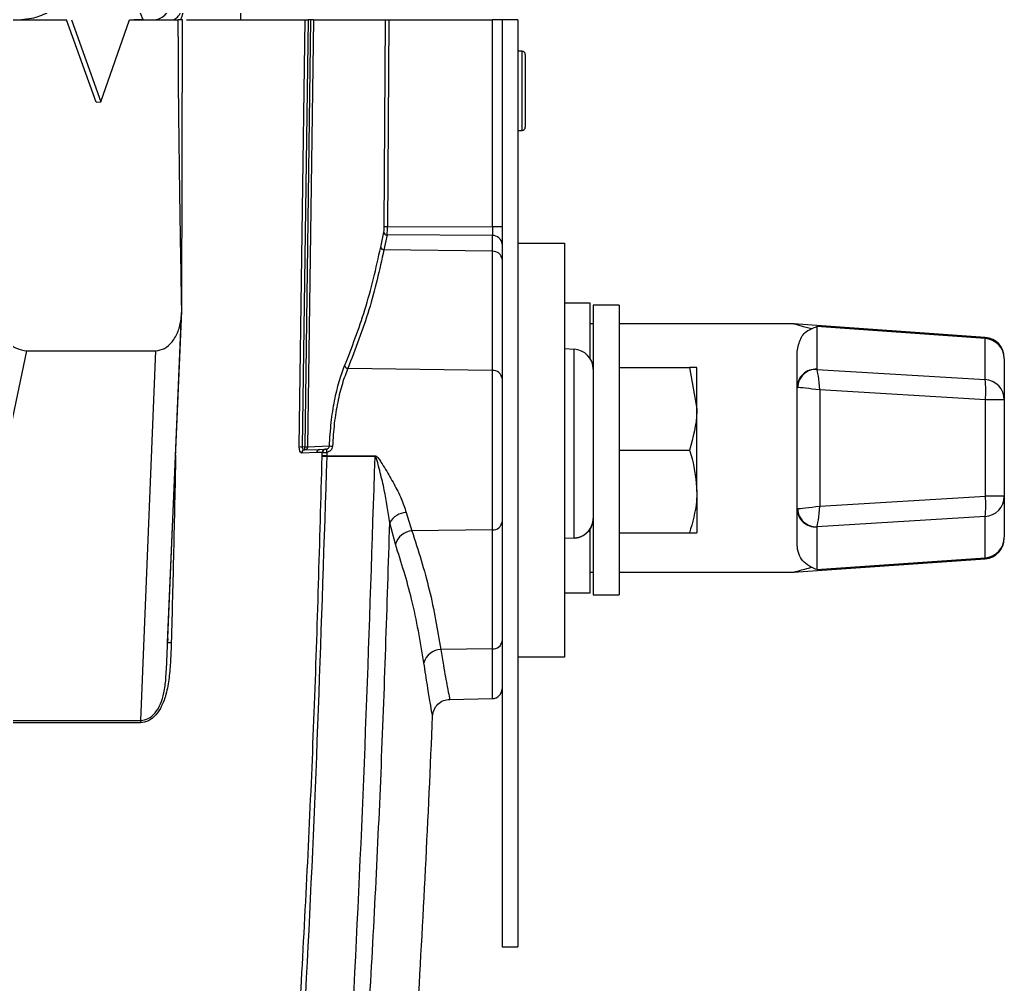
# Model space of a CAD drawing. Extents: x 7 to 113, y 1 to 87.
# Drawn here: x 51.252 to 54.224, y 7.975 to 10.888 of the extents above; entities that cross this region are included whole.
import ezdxf

# ---------------------------------------------------------------- set-up
doc = ezdxf.new("R2010")
doc.units = 0
doc.header["$MEASUREMENT"] = 0
doc.layers.add('OBJECT', color=7, linetype='CONTINUOUS')

msp = doc.modelspace()

# ---------------------------------------------------------------- linework, layer by layer
at = {"layer": 'OBJECT'}
for p, q in [((51.9183, 10.9152), (51.9183, 10.8882)), ((51.2078, 10.8882), (51.3936, 10.8882)), ((51.4828, 10.6393), (51.3936, 10.8882)), ((51.4082, 10.8882), (51.4969, 10.6405)), ((51.4969, 10.6405), (51.5834, 10.8882)), ((51.5839, 10.8882), (51.7309, 10.8882)), ((51.6241, 10.8882), (51.5972, 10.8882)), ((51.7413, 10.0082), (51.7439, 10.8882)), ((51.7559, 10.8882), (52.1142, 10.8882)), ((52.0962, 9.5987), (52.1142, 10.8882)), ((52.1231, 10.8882), (52.1052, 9.5984)), ((52.1304, 10.8882), (52.1125, 9.5987)), ((52.1393, 10.8882), (52.1214, 9.5984)), ((52.1304, 10.8882), (52.1231, 10.8882)), ((52.1393, 10.8882), (52.3567, 10.8882)), ((52.3528, 10.2641), (52.3567, 10.8882)), ((52.3663, 10.8882), (52.3625, 10.2639)), ((52.3663, 10.8882), (52.6791, 10.8882)), ((52.6791, 10.2624), (52.6791, 10.8882)), ((52.7083, 10.8882), (52.6791, 10.8882)), ((52.7083, 10.8882), (52.7083, 8.0882)), ((52.7563, 10.8882), (52.7083, 10.8882)), ((52.7563, 10.8882), (52.7563, 8.0882)), ((52.7685, 10.7932), (52.7563, 10.7934)), ((52.7685, 10.6732), (52.7685, 10.7932)), ((52.7783, 10.7832), (52.7783, 10.5633)), ((52.7685, 10.5533), (52.7685, 10.6732)), ((51.4828, 10.6393), (51.4969, 10.6405)), ((52.7563, 10.5531), (52.7685, 10.5533)), ((52.3625, 10.2639), (52.6791, 10.2624)), ((52.7083, 10.2624), (52.6791, 10.2624)), ((52.3421, 10.2013), (52.3514, 10.2469)), ((52.3612, 10.2382), (52.3518, 10.1932)), ((52.6788, 10.2365), (52.3612, 10.2382)), ((52.6788, 10.2365), (52.6788, 10.1886)), ((52.7563, 10.2132), (52.8963, 10.2132)), ((52.8963, 10.2132), (52.8963, 8.9632)), ((52.6788, 10.1886), (52.3518, 10.1932)), ((52.6788, 10.1886), (52.6788, 9.8286)), ((52.9743, 10.032), (52.8963, 10.032)), ((52.9743, 10.0309), (52.9743, 10.032)), ((52.9743, 9.8643), (52.9743, 10.0309)), ((53.0613, 10.0257), (52.9833, 10.0257)), ((52.9833, 10.0257), (52.9833, 9.1507)), ((53.0613, 10.0257), (53.0613, 9.1507)), ((51.6951, 8.9255), (51.7408, 10)), ((51.6988, 9.007), (51.7413, 10.0082)), ((52.9833, 9.9695), (52.9743, 9.9695)), ((53.5895, 9.9695), (53.0613, 9.9695)), ((54.1662, 9.9288), (53.5879, 9.9695)), ((54.1662, 9.9256), (53.6582, 9.9613)), ((53.6582, 9.9613), (53.6582, 9.8324)), ((54.1662, 9.8015), (54.1662, 9.9256)), ((51.0385, 8.7717), (51.2741, 9.8882)), ((51.2741, 9.8882), (51.663, 9.8882)), ((51.6178, 8.7717), (51.663, 9.8882)), ((52.9254, 9.8926), (52.8963, 9.8937)), ((52.9254, 9.3231), (52.9254, 9.8926)), ((53.5993, 9.7779), (53.5993, 9.8856)), ((53.0613, 9.8382), (53.274, 9.8382)), ((53.274, 9.8382), (53.2963, 9.7132)), ((53.2963, 9.7132), (53.2963, 9.8382)), ((54.2243, 9.8636), (54.2243, 9.8664)), ((54.2243, 9.8636), (54.2243, 9.7396)), ((52.6788, 9.8286), (52.2425, 9.8347)), ((52.6788, 9.8286), (52.6788, 9.3478)), ((53.6583, 9.8322), (54.1662, 9.8015)), ((53.5993, 9.411), (53.5993, 9.7779)), ((53.6673, 9.7698), (53.6673, 9.4191)), ((54.1673, 9.7396), (53.6673, 9.7698)), ((54.1673, 9.4494), (54.1673, 9.7396)), ((54.2243, 9.7396), (54.1673, 9.7396)), ((54.2243, 9.7396), (54.2243, 9.4494)), ((53.2963, 9.4632), (53.2963, 9.7132)), ((52.1214, 9.5984), (52.1871, 9.6007)), ((52.1038, 9.579), (52.1036, 9.579)), ((52.1488, 9.5806), (52.1038, 9.579)), ((52.1052, 9.5984), (52.1125, 9.5987)), ((52.1126, 9.5887), (52.1578, 9.5903)), ((52.1653, 9.5811), (52.1488, 9.5806)), ((52.1578, 9.5903), (52.1745, 9.5909)), ((52.1651, 9.5706), (52.1653, 9.5811)), ((52.1651, 9.569), (52.1651, 9.5706)), ((52.1653, 9.5811), (52.1665, 9.5812)), ((52.1745, 9.5909), (52.1748, 9.5909)), ((52.179, 9.5688), (52.1791, 9.571)), ((52.1792, 9.5815), (52.1791, 9.571)), ((52.1791, 9.571), (52.325, 9.5711)), ((53.0613, 9.5882), (53.274, 9.5882)), ((52.325, 9.5689), (52.179, 9.5688)), ((53.2963, 9.4632), (53.2963, 9.3382)), ((53.6673, 9.4191), (54.1673, 9.4494)), ((54.2243, 9.4494), (54.1673, 9.4494)), ((54.2243, 9.4494), (54.2243, 9.3253)), ((52.4186, 9.3999), (52.4361, 9.3444)), ((53.5993, 9.3033), (53.5993, 9.411)), ((52.3865, 9.3041), (52.3693, 9.369)), ((54.1662, 9.3874), (53.6583, 9.3567)), ((54.1662, 9.2634), (54.1662, 9.3874)), ((52.6788, 9.3478), (52.4361, 9.3444)), ((52.6788, 9.3478), (52.6788, 8.9878)), ((52.9743, 9.157), (52.9743, 9.349)), ((53.0613, 9.3382), (53.274, 9.3382)), ((53.274, 9.3382), (53.2963, 9.3382)), ((53.6582, 9.3565), (53.6582, 9.2276)), ((52.8963, 9.3221), (52.9254, 9.3231)), ((52.9254, 9.3218), (52.8963, 9.3208)), ((54.2243, 9.3225), (54.2243, 9.3253)), ((53.5879, 9.2195), (54.1662, 9.2602)), ((53.6582, 9.2276), (54.1662, 9.2634)), ((52.9743, 9.2195), (52.9833, 9.2195)), ((53.0613, 9.2195), (53.5895, 9.2195)), ((52.8963, 9.157), (52.9743, 9.157)), ((52.9833, 9.1507), (53.0613, 9.1507)), ((51.6991, 9.0192), (51.6988, 9.007)), ((51.6988, 9.0069), (51.7, 9.0072)), ((52.6788, 8.9878), (52.5235, 8.9856)), ((52.6788, 8.9878), (52.6788, 8.8377)), ((52.8963, 8.9632), (52.7563, 8.9632)), ((52.5502, 8.8355), (52.6788, 8.8377)), ((52.7083, 8.0882), (52.7563, 8.0882))]:
    msp.add_line(p, q, dxfattribs=at)
at = {"layer": 'OBJECT', "flags": 128}
for points in [[(54.1662, 9.9288), (54.1662, 9.9284), (54.1662, 9.9256)], [(54.1662, 9.2634), (54.1662, 9.2605), (54.1662, 9.2602)]]:
    msp.add_lwpolyline(points, dxfattribs=at)
at = {"layer": 'OBJECT'}
for centre, radius, start, end in [((51.6518, 10.9441), 0.0568, 280.1324, 6.1768), ((52.7683, 10.7832), 0.01, 0, 89), ((52.7683, 10.5633), 0.01, 271, 0), ((52.4747, 19.4472), 9.184, 269.23966, 269.30001), ((52.3614, 10.2482), 0.01, 187.5429, 268.8676), ((52.6803, 10.2084), 0.0281, 4.3938, 92.9764), ((52.352, 10.2033), 0.0101, 191.1927, 269.0174), ((52.6811, 10.1613), 0.0274, 6.9119, 94.791), ((54.1618, 9.8664), 0.0625, 0, 85.3404), ((54.1621, 9.8634), 0.0623, 0.1685, 86.2003), ((52.9233, 9.8327), 0.06, 0, 88), ((52.2439, 9.8458), 0.0112, 194.9239, 262.9659), ((52.6811, 9.8013), 0.0274, 6.9118, 94.7911), ((53.6542, 9.7777), 0.0549, 85.8342, 179.7972), ((53.6564, 9.7764), 0.0558, 88.073, 178.7013), ((53.9371, 9.7665), 0.2317, 353.3232, 8.6886), ((54.1621, 9.7394), 0.0623, 0.1685, 86.2003), ((52.1996, 9.7151), 0.115, 263.7486, 268.3927), ((52.2413, 14.5219), 4.9253, 268.312, 268.4157), ((52.1133, 9.579), 0.00976, 94.9413, 180.0123), ((52.1134, 9.5791), 0.00963, 94.8834, 180.831), ((52.0349, 9.5936), 0.0778, 356.3853, 3.7493), ((52.1585, 9.5806), 0.00968, 93.6299, 180.4268), ((52.176, 9.4492), 0.1219, 88.5459, 95.106), ((52.175, 9.5812), 0.00971, 93.4806, 180.267), ((52.1758, 9.5816), 0.00929, 96.2511, 182.924), ((52.3831, 9.6225), 0.208, 188.6789, 191.3627), ((54.0054, 9.57), 1.6804, 179.9629, 180.0371), ((52.166, 9.0862), 0.4828, 88.452, 90.1066), ((53.9371, 9.4224), 0.2317, 351.3114, 6.6768), ((54.1621, 9.4495), 0.0623, 273.7997, 359.8315), ((52.4225, 9.3389), 0.0611, 93.5923, 150.4436), ((53.6542, 9.4112), 0.0549, 180.2029, 274.1658), ((53.6564, 9.4125), 0.0558, 181.2987, 271.927), ((52.6811, 9.3751), 0.0274, 265.2089, 353.0882), ((52.4416, 9.2869), 0.0578, 95.5325, 162.7297), ((52.9113, 9.3224), 0.0141, 357.3809, 2.6191), ((54.1621, 9.3255), 0.0623, 273.7997, 359.8315), ((54.1618, 9.3225), 0.0625, 274.4673, 0), ((52.6811, 9.0151), 0.0274, 265.209, 353.0881), ((52.5235, 8.9331), 0.0525, 89.9346, 166.1919), ((52.6783, 8.8677), 0.03, 271, 0), ((1.8823, 10.8882), 50.66, 356.57471, 357.62076)]:
    msp.add_arc(centre, radius, start, end, dxfattribs=at)
for centre, major_axis, ratio, start_param, end_param in [((53.6657, 9.8319), (0.0075, -0.00053), 0.113367, 3.149676, 3.355799), ((53.6618, 9.7698), (-0.0042, 0.0629), 0.086265, 4.70661, 6.158549), ((53.6618, 9.7774), (0.0625, -0.0005), 0.013671, 3.141708, 3.347832), ((53.6618, 9.7698), (0.0625, -0.0079), 0.010931, 1.484918, 2.936857), ((53.6618, 9.4116), (0.0625, 0.0005), 0.013671, 2.935354, 3.141477), ((53.6618, 9.4191), (0.0625, 0.0079), 0.010931, 3.346328, 4.798268), ((53.6618, 9.4191), (0.0042, 0.0629), 0.086265, 3.266229, 4.718168), ((53.6657, 9.3571), (0.0075, 0.00053), 0.113367, 2.927386, 3.13351)]:
    msp.add_ellipse(centre, major_axis=major_axis, ratio=ratio, start_param=start_param, end_param=end_param, dxfattribs=at)
for points, knots in [([(51.3744, 10.9502), (51.3706, 10.9433), (51.3614, 10.9265), (51.3314, 10.9051), (51.2949, 10.8911), (51.2676, 10.889), (51.2572, 10.8882)], [0, 0, 0, 0, 0.1739661, 0.4199742, 0.7789256, 1, 1, 1, 1]), ([(51.601, 10.9502), (51.6034, 10.9433), (51.6093, 10.9265), (51.617, 10.9051), (51.6225, 10.8911), (51.6237, 10.889), (51.6241, 10.8882)], [0, 0, 0, 0, 0.173965, 0.419974, 0.778927, 1, 1, 1, 1]), ([(51.7174, 10.8882), (51.7202, 10.8897), (51.7266, 10.8933), (51.7341, 10.9032), (51.7399, 10.9134), (51.742, 10.9221), (51.7427, 10.925)], [0, 0, 0, 0, 0.290991, 0.68416, 0.898056, 1, 1, 1, 1]), ([(51.7456, 10.9152), (51.7439, 10.907), (51.7417, 10.8962), (51.738, 10.8897), (51.7371, 10.8882)], [0, 0, 0, 0, 0.762462, 1, 1, 1, 1]), ([(51.7413, 10.0082), (51.7403, 10.0686), (51.7384, 10.1873), (51.7356, 10.3658), (51.7331, 10.5438), (51.7313, 10.7184), (51.731, 10.8333), (51.7309, 10.8882)], [0, 0, 0, 0, 0.206023, 0.404822, 0.608638, 0.812834, 1, 1, 1, 1]), ([(51.7439, 10.8882), (51.744, 10.8882), (51.7442, 10.8882), (51.7378, 10.8882), (51.7323, 10.8882), (51.7309, 10.8882)], [0, 0, 0, 0, 0.425025, 0.850048, 1, 1, 1, 1]), ([(52.1142, 10.8882), (52.1144, 10.8882), (52.1149, 10.8882), (52.1159, 10.8882), (52.1171, 10.8882), (52.1185, 10.8882), (52.12, 10.8882), (52.1215, 10.8882), (52.1226, 10.8882), (52.1231, 10.8882)], [0, 0, 0, 0, 0.1443771, 0.288714, 0.433066, 0.5774136, 0.7217669, 0.8591023, 1, 1, 1, 1]), ([(52.1393, 10.8882), (52.1391, 10.8882), (52.1387, 10.8882), (52.1377, 10.8882), (52.1365, 10.8882), (52.1351, 10.8882), (52.1336, 10.8882), (52.132, 10.8882), (52.131, 10.8882), (52.1304, 10.8882)], [0, 0, 0, 0, 0.14386, 0.287723, 0.431551, 0.57538, 0.719226, 0.857748, 1, 1, 1, 1]), ([(52.3567, 10.8882), (52.3569, 10.8882), (52.3572, 10.8882), (52.3584, 10.8882), (52.3595, 10.8882), (52.3608, 10.8882), (52.3622, 10.8882), (52.364, 10.8882), (52.3655, 10.8882), (52.3663, 10.8882)], [0, 0, 0, 0, 0.235209, 0.351551, 0.467887, 0.584217, 0.700551, 0.816896, 1, 1, 1, 1]), ([(52.3514, 10.2469), (52.3516, 10.2479), (52.352, 10.2498), (52.3524, 10.2541), (52.3527, 10.2589), (52.3527, 10.2623), (52.3528, 10.2641)], [0, 0, 0, 0, 0.248709, 0.500162, 0.750977, 1, 1, 1, 1]), ([(52.3612, 10.2382), (52.3613, 10.2396), (52.3617, 10.2426), (52.3621, 10.2489), (52.3623, 10.2562), (52.3624, 10.2613), (52.3625, 10.2639)], [0, 0, 0, 0, 0.249779, 0.499583, 0.749654, 1, 1, 1, 1]), ([(52.6791, 10.2624), (52.6791, 10.2598), (52.6791, 10.2546), (52.6791, 10.2473), (52.679, 10.241), (52.6789, 10.238), (52.6788, 10.2365)], [0, 0, 0, 0, 0.2493403, 0.4997058, 0.7496603, 1, 1, 1, 1]), ([(52.2331, 9.8429), (52.2548, 9.899), (52.3006, 10.0173), (52.3278, 10.1379), (52.3421, 10.2013)], [0, 0, 0, 0, 0.4742798, 1, 1, 1, 1]), ([(52.3518, 10.1932), (52.3382, 10.1327), (52.3111, 10.012), (52.2653, 9.8937), (52.2425, 9.8347)], [0, 0, 0, 0, 0.501523, 1, 1, 1, 1]), ([(51.1827, 10.0082), (51.1827, 10.0044), (51.1828, 9.9945), (51.1857, 9.9726), (51.195, 9.9428), (51.2152, 9.9136), (51.2427, 9.8928), (51.2634, 9.8898), (51.2741, 9.8882)], [0, 0, 0, 0, 0.061294, 0.157977, 0.353026, 0.568966, 0.7756, 1, 1, 1, 1]), ([(51.663, 9.8882), (51.6719, 9.8897), (51.6896, 9.8927), (51.7134, 9.9139), (51.7309, 9.9451), (51.7397, 9.9788), (51.7408, 10), (51.7413, 10.0082)], [0, 0, 0, 0, 0.217935, 0.435232, 0.661573, 0.868603, 1, 1, 1, 1]), ([(53.642, 9.9545), (53.6312, 9.9575), (53.6146, 9.962), (53.5969, 9.9669), (53.5875, 9.9696), (53.589, 9.9692), (53.5895, 9.969)], [0, 0, 0, 0, 0.3804126, 0.5856168, 0.892028, 1, 1, 1, 1]), ([(53.642, 9.9545), (53.6473, 9.9572), (53.6527, 9.9598), (53.6581, 9.9613), (53.6582, 9.9613)], [0, 0, 0, 0, 0.98272, 1, 1, 1, 1]), ([(53.5993, 9.8856), (53.6019, 9.8995), (53.6072, 9.9278), (53.6246, 9.9467), (53.64, 9.9536), (53.642, 9.9545)], [0, 0, 0, 0, 0.454626, 0.927986, 1, 1, 1, 1]), ([(52.1871, 9.6007), (52.1886, 9.6247), (52.1915, 9.6724), (52.2022, 9.7386), (52.2162, 9.7977), (52.2274, 9.8279), (52.2331, 9.8429)], [0, 0, 0, 0, 0.2512016, 0.5002766, 0.7505016, 1, 1, 1, 1]), ([(53.2963, 9.8382), (53.2963, 9.8382), (53.296, 9.8382), (53.2846, 9.8382), (53.274, 9.8382)], [0, 0, 0, 0, 0.070214, 1, 1, 1, 1]), ([(52.2425, 9.8347), (52.2369, 9.8202), (52.2256, 9.791), (52.2116, 9.7338), (52.2008, 9.6696), (52.1979, 9.6233), (52.1964, 9.6001)], [0, 0, 0, 0, 0.2496846, 0.4999809, 0.7489812, 1, 1, 1, 1]), ([(53.2963, 9.7132), (53.2963, 9.7103), (53.296, 9.668), (53.2846, 9.6267), (53.274, 9.5882)], [0, 0, 0, 0, 0.070214, 1, 1, 1, 1]), ([(52.1775, 9.5911), (52.1788, 9.5914), (52.1812, 9.5921), (52.1842, 9.5943), (52.1865, 9.5972), (52.1869, 9.5996), (52.1871, 9.6007)], [0, 0, 0, 0, 0.263892, 0.519208, 0.764227, 1, 1, 1, 1]), ([(51.7228, 9.573), (51.7209, 9.4762), (51.7171, 9.2877), (51.7121, 9.0993), (51.7097, 9.0076)], [0, 0, 0, 0, 0.5137368, 1, 1, 1, 1]), ([(52.1036, 9.579), (52.1026, 9.5793), (52.1006, 9.5799), (52.0985, 9.5835), (52.0973, 9.5875), (52.0966, 9.5909), (52.0962, 9.5947), (52.0962, 9.5974), (52.0962, 9.5987)], [0, 0, 0, 0, 0.250461, 0.499095, 0.623969, 0.749217, 0.874879, 1, 1, 1, 1]), ([(52.1052, 9.5984), (52.1051, 9.5978), (52.1051, 9.5964), (52.1055, 9.5944), (52.1062, 9.5925), (52.1075, 9.5907), (52.1096, 9.5891), (52.1114, 9.5889), (52.1125, 9.5887)], [0, 0, 0, 0, 0.115863, 0.235626, 0.362968, 0.500968, 0.715692, 1, 1, 1, 1]), ([(52.1125, 9.5987), (52.1134, 9.5987), (52.1153, 9.5986), (52.1179, 9.5986), (52.1201, 9.5985), (52.121, 9.5985), (52.1214, 9.5984)], [0, 0, 0, 0, 0.250007, 0.500033, 0.750052, 1, 1, 1, 1]), ([(52.1125, 9.5887), (52.1125, 9.5887), (52.1126, 9.5887), (52.1126, 9.5887), (52.1126, 9.5887)], [0, 0, 0, 0, 0.505478, 1, 1, 1, 1]), ([(52.1214, 9.5984), (52.1213, 9.5976), (52.1212, 9.5961), (52.1203, 9.5938), (52.1187, 9.5913), (52.1161, 9.5894), (52.1139, 9.5888), (52.1128, 9.5887), (52.1126, 9.5887)], [0, 0, 0, 0, 0.165751, 0.304542, 0.500524, 0.75897, 0.963227, 1, 1, 1, 1]), ([(52.1665, 9.5812), (52.1673, 9.5812), (52.1688, 9.5812), (52.1719, 9.5813), (52.1754, 9.5814), (52.1779, 9.5815), (52.1792, 9.5815)], [0, 0, 0, 0, 0.2526722, 0.5023033, 0.7509138, 1, 1, 1, 1]), ([(52.1748, 9.5909), (52.1752, 9.5909), (52.1757, 9.5909), (52.1767, 9.591), (52.1773, 9.5911), (52.1775, 9.5911)], [0, 0, 0, 0, 0.567945, 0.802836, 1, 1, 1, 1]), ([(52.1964, 9.6001), (52.196, 9.5978), (52.1953, 9.5933), (52.1913, 9.5876), (52.1859, 9.5833), (52.1815, 9.5821), (52.1792, 9.5815)], [0, 0, 0, 0, 0.249806, 0.499823, 0.747006, 1, 1, 1, 1]), ([(52.325, 9.5711), (52.3254, 9.5711), (52.3264, 9.571), (52.3285, 9.5701), (52.3316, 9.5675), (52.3366, 9.5614), (52.3452, 9.5487), (52.3613, 9.5227), (52.3825, 9.4857), (52.4053, 9.4417), (52.4142, 9.4139), (52.4186, 9.3999)], [0, 0, 0, 0, 0.006485, 0.013719, 0.031593, 0.062972, 0.125806, 0.2514, 0.500146, 0.748658, 1, 1, 1, 1]), ([(53.274, 9.5882), (53.2768, 9.5796), (53.2899, 9.5389), (53.2935, 9.4966), (53.2963, 9.4632)], [0, 0, 0, 0, 0.211001, 1, 1, 1, 1]), ([(51.8408, 5.0012), (51.8689, 5.2452), (51.9262, 5.742), (51.9983, 6.5022), (52.0593, 7.2689), (52.1074, 8.0366), (52.144, 8.7993), (52.158, 9.3113), (52.1651, 9.569)], [0, 0, 0, 0, 0.160827, 0.327495, 0.500007, 0.664527, 0.83119, 1, 1, 1, 1]), ([(52.179, 9.5688), (52.1626, 9.0599), (52.1296, 8.0417), (52.0215, 6.5176), (51.9102, 5.5054), (51.8546, 4.9997)], [0, 0, 0, 0, 0.3333562, 0.6669607, 1, 1, 1, 1]), ([(51.9904, 4.9045), (52.0477, 5.4208), (52.1625, 6.4541), (52.274, 8.01), (52.308, 9.0494), (52.325, 9.5689)], [0, 0, 0, 0, 0.333112, 0.666662, 1, 1, 1, 1]), ([(52.3693, 9.369), (52.3645, 9.4019), (52.3572, 9.4517), (52.3428, 9.5114), (52.3351, 9.5417), (52.331, 9.5568), (52.3286, 9.5639), (52.3271, 9.5672), (52.3261, 9.5684), (52.3256, 9.5688), (52.3252, 9.5689), (52.3251, 9.5689), (52.325, 9.5689)], [0, 0, 0, 0, 0.496699, 0.7520312, 0.8811108, 0.944765, 0.975296, 0.9892337, 0.9951733, 0.9976836, 0.9988504, 1, 1, 1, 1]), ([(53.2963, 9.4632), (53.2961, 9.4534), (53.295, 9.4111), (53.2831, 9.3699), (53.274, 9.3382)], [0, 0, 0, 0, 0.231849, 1, 1, 1, 1]), ([(52.0392, 4.899), (52.0671, 5.1382), (52.1238, 5.6249), (52.196, 6.3687), (52.2576, 7.1186), (52.307, 7.8693), (52.3455, 8.6157), (52.3613, 9.1169), (52.3693, 9.369)], [0, 0, 0, 0, 0.1611428, 0.3277987, 0.4999716, 0.6645325, 0.8312073, 1, 1, 1, 1]), ([(52.9254, 9.3231), (52.9283, 9.3233), (52.9379, 9.3241), (52.9538, 9.3299), (52.9701, 9.3431), (52.9807, 9.361), (52.9833, 9.3748), (52.9833, 9.3816), (52.9833, 9.3818)], [0, 0, 0, 0, 0.093063, 0.311107, 0.536525, 0.766297, 0.99553, 1, 1, 1, 1]), ([(52.9833, 9.3818), (52.9833, 9.3816), (52.9833, 9.3805), (52.9832, 9.3778), (52.9826, 9.3709), (52.9794, 9.3583), (52.97, 9.3422), (52.9538, 9.3288), (52.9379, 9.3228), (52.9283, 9.322), (52.9254, 9.3218)], [0, 0, 0, 0, 0.004468, 0.036716, 0.090607, 0.234341, 0.463859, 0.689062, 0.906977, 1, 1, 1, 1]), ([(52.4361, 9.3444), (52.455, 9.2852), (52.4929, 9.1665), (52.5133, 9.046), (52.5235, 8.9856)], [0, 0, 0, 0, 0.498788, 1, 1, 1, 1]), ([(52.4725, 8.9457), (52.4617, 9.0099), (52.4414, 9.1302), (52.404, 9.2488), (52.3865, 9.3041)], [0, 0, 0, 0, 0.5337315, 1, 1, 1, 1]), ([(53.642, 9.2344), (53.6343, 9.2391), (53.6123, 9.2525), (53.6002, 9.2789), (53.5994, 9.3008), (53.5993, 9.3033)], [0, 0, 0, 0, 0.324578, 0.922743, 1, 1, 1, 1]), ([(53.5895, 9.2199), (53.5894, 9.2199), (53.5893, 9.2198), (53.6038, 9.224), (53.6241, 9.2296), (53.6411, 9.2342), (53.642, 9.2344)], [0, 0, 0, 0, 0.200382, 0.415073, 0.971023, 1, 1, 1, 1]), ([(53.6582, 9.2276), (53.6581, 9.2276), (53.6527, 9.2291), (53.6473, 9.2318), (53.642, 9.2344)], [0, 0, 0, 0, 0.01728, 1, 1, 1, 1]), ([(51.7097, 9.0076), (51.7091, 8.9891), (51.7079, 8.9536), (51.7036, 8.9008), (51.6957, 8.8538), (51.6819, 8.8148), (51.6637, 8.7871), (51.6417, 8.7686), (51.6253, 8.766), (51.6172, 8.7647)], [0, 0, 0, 0, 0.175155, 0.335953, 0.499736, 0.628069, 0.749937, 0.875048, 1, 1, 1, 1]), ([(51.7, 9.0072), (51.7001, 9.0073), (51.7005, 9.0075), (51.7059, 9.0076), (51.7097, 9.0076)], [0, 0, 0, 0, 0.289703, 1, 1, 1, 1]), ([(52.5235, 8.9856), (52.5261, 8.9695), (52.5311, 8.9385), (52.5376, 8.9018), (52.544, 8.8671), (52.5486, 8.8434), (52.5508, 8.8324), (52.5502, 8.8355), (52.5502, 8.8355)], [0, 0, 0, 0, 0.174293, 0.336705, 0.499668, 0.754282, 0.998981, 1, 1, 1, 1]), ([(51.695, 8.9255), (51.6953, 8.9302), (51.696, 8.9412), (51.6965, 8.9522), (51.6967, 8.9586)], [0, 0, 0, 0, 0.41689, 1, 1, 1, 1]), ([(51.6178, 8.7717), (51.6254, 8.7729), (51.6407, 8.7753), (51.6615, 8.7931), (51.6782, 8.8203), (51.689, 8.8565), (51.6933, 8.8927), (51.6945, 8.916), (51.695, 8.9255)], [0, 0, 0, 0, 0.169476, 0.339573, 0.508222, 0.676895, 0.867999, 1, 1, 1, 1]), ([(52.4987, 8.7851), (52.4983, 8.7871), (52.4975, 8.7911), (52.4917, 8.8236), (52.4833, 8.8732), (52.4761, 8.9215), (52.4725, 8.9457)], [0, 0, 0, 0, 0.249549, 0.499968, 0.749833, 1, 1, 1, 1]), ([(52.4987, 8.7851), (52.4996, 8.7915), (52.5016, 8.8046), (52.5136, 8.8214), (52.5306, 8.833), (52.5438, 8.8347), (52.5502, 8.8355)], [0, 0, 0, 0, 0.240856, 0.500001, 0.759147, 1, 1, 1, 1]), ([(51.0385, 8.7717), (51.144, 8.7717), (51.3551, 8.7718), (51.5302, 8.7717), (51.6178, 8.7717)], [0, 0, 0, 0, 0.499778, 1, 1, 1, 1]), ([(51.6178, 8.7717), (51.6176, 8.7706), (51.6174, 8.7682), (51.6172, 8.7658), (51.6172, 8.7647)], [0, 0, 0, 0, 0.5, 1, 1, 1, 1]), ([(51.6172, 8.7647), (51.5297, 8.7646), (51.3546, 8.7646), (51.1436, 8.7646), (51.0381, 8.7647)], [0, 0, 0, 0, 0.500002, 1, 1, 1, 1])]:
    msp.add_open_spline(points, degree=3, knots=knots, dxfattribs=at)

doc.saveas('drawing.dxf')
